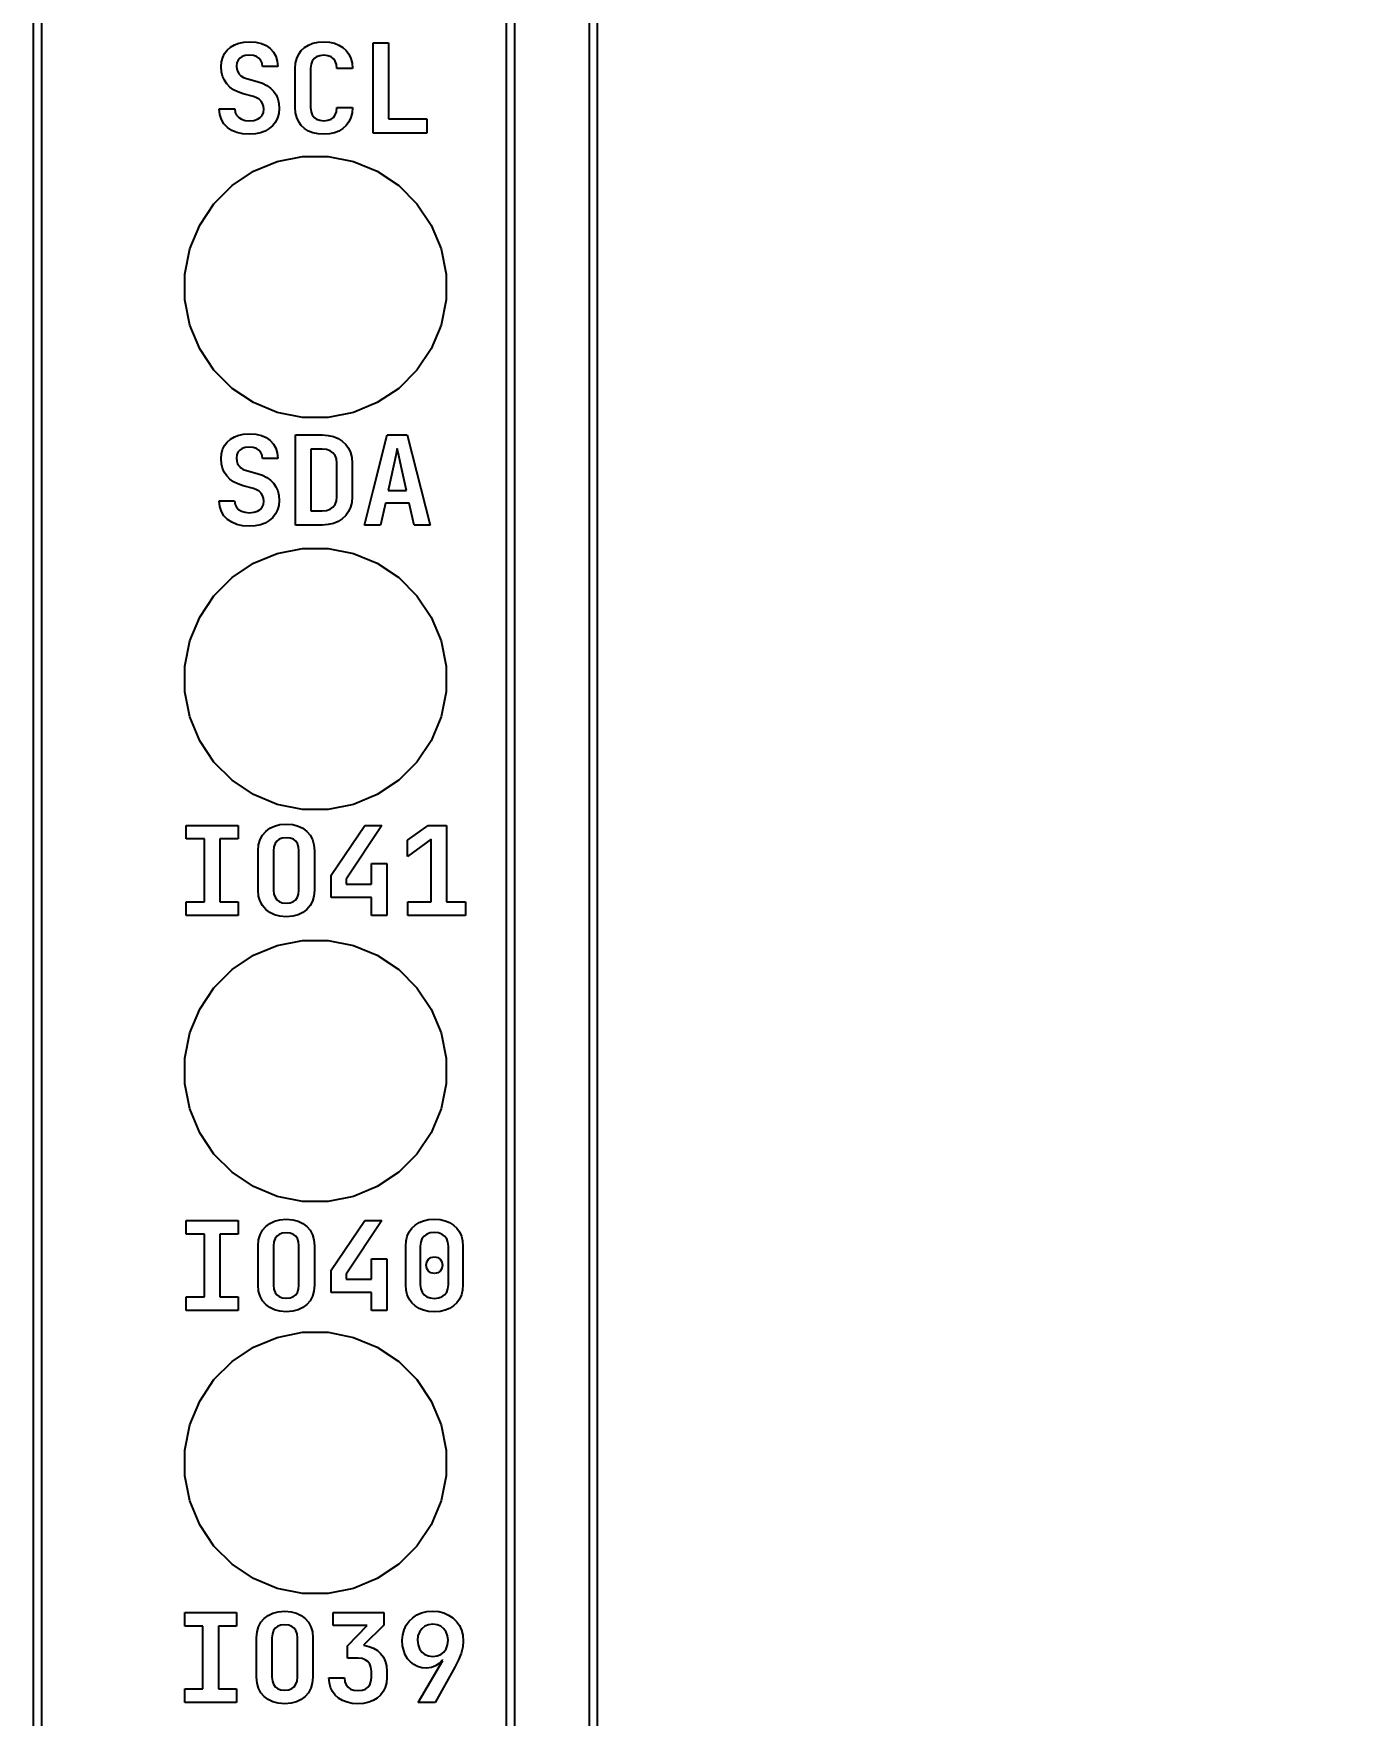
# Model space of a CAD drawing. Extents: x 76 to 193, y -170 to -23.
# Drawn here: x 161.95 to 170.43, y -76.38 to -65.48 of the extents above; entities that cross this region are included whole.
import ezdxf

# ---------------------------------------------------------------- set-up
doc = ezdxf.new("R2010")
doc.units = 0
doc.layers.get('0').update_dxf_attribs({"linetype": 'CONTINUOUS'})
doc.layers.get('Defpoints').update_dxf_attribs({"linetype": 'CONTINUOUS'})
doc.layers.add('BLACK', color=7, linetype='CONTINUOUS')
doc.dimstyles.get("Standard").update_dxf_attribs({"dimtxt": 3, "dimasz": 3, "dimexe": 0.18, "dimexo": 0.0625, "dimgap": 0.09, "dimtad": 0, "dimtih": 1, "dimtoh": 1, "dimzin": 0, "dimdsep": 46, "dimtxsty": 'Standard', "dimcen": 0.09, "dimclrd": 3, "dimclre": 3, "dimclrt": 3, "dimadec": 0, "dimazin": 0, "dimtfac": 1, "dimtofl": 0, "dimtmove": 0, "dimatfit": 3, "dimfxl": 1, "dimtolj": 1, "dimtzin": 0, "dimarcsym": 0})

# ---------------------------------------------------------------- blocks, each defined once
blk = doc.blocks.new('*D4')
at = {"color": 3, "linetype": 'Continuous', "lineweight": -2, "transparency": 16777216}
for p, q in [((163.081, -49.708), (176.105, -49.708)), ((175.925, -52.708), (175.925, -103.414)), ((175.925, -157.299), (175.925, -106.594)), ((163.067, -160.299), (176.105, -160.299))]:
    blk.add_line(p, q, dxfattribs=at)
at = {"color": 3, "linetype": 'Continuous', "transparency": 16777216}
for points in [[(175.425, -52.708), (176.425, -52.708), (175.925, -49.708)], [(175.425, -157.299), (176.425, -157.299), (175.925, -160.299)]]:
    blk.add_solid(points, dxfattribs=at)
at = {"layer": 'Defpoints', "color": 0, "linetype": 'Continuous', "transparency": 16777216}
for p in [(163.018, -49.708), (163.005, -160.299), (175.925, -160.299)]:
    blk.add_point(p, dxfattribs=at)
at = {"color": 3, "linetype": 'Continuous', "transparency": 16777216, "insert": (175.925, -105.004), "char_height": 3, "attachment_point": 5}
blk.add_mtext('\\A1;110.59', dxfattribs=at)
blk = doc.blocks.new('*D10')
at = {"color": 3, "linetype": 'Continuous', "lineweight": -2, "transparency": 16777216}
for p, q in [((162.339, -52.416), (172.444, -52.416)), ((172.264, -55.416), (172.264, -103.602)), ((172.264, -154.968), (172.264, -106.782)), ((162.373, -157.968), (172.444, -157.968))]:
    blk.add_line(p, q, dxfattribs=at)
at = {"color": 3, "linetype": 'Continuous', "transparency": 16777216}
for points in [[(171.764, -55.416), (172.764, -55.416), (172.264, -52.416)], [(171.764, -154.968), (172.764, -154.968), (172.264, -157.968)]]:
    blk.add_solid(points, dxfattribs=at)
at = {"layer": 'Defpoints', "color": 0, "linetype": 'Continuous', "transparency": 16777216}
for p in [(162.276, -52.416), (172.264, -52.416), (162.31, -157.968)]:
    blk.add_point(p, dxfattribs=at)
at = {"color": 3, "linetype": 'Continuous', "transparency": 16777216, "insert": (172.264, -105.192), "char_height": 3, "attachment_point": 5}
blk.add_mtext('\\A1;105.55', dxfattribs=at)

msp = doc.modelspace()

# ---------------------------------------------------------------- linework, layer by layer
at = {"layer": 'BLACK', "linetype": 'Continuous'}
for p, q in [((165.0115, -158.241999), (165.0115, -51.75159)), ((165.0615, -51.75159), (165.0615, -158.242)), ((161.948, -96.86557), (161.948, -55.166778)), ((161.998, -55.19057), (161.998, -96.84057)), ((165.548, -96.84057), (165.548, -55.19057)), ((165.598, -55.16557), (165.598, -96.86557)), ((163.184447, -65.613521), (163.201332, -65.591014)), ((163.201332, -65.591014), (163.222358, -65.572164)), ((163.222358, -65.572164), (163.248028, -65.556745)), ((163.248028, -65.556745), (163.276147, -65.545921)), ((163.276147, -65.545921), (163.308293, -65.539133)), ((163.308293, -65.539133), (163.345179, -65.536749)), ((163.345179, -65.536749), (163.38749, -65.539791)), ((163.38749, -65.539791), (163.42328, -65.548364)), ((163.42328, -65.548364), (163.453647, -65.561924)), ((163.453647, -65.561924), (163.479459, -65.580335)), ((163.479459, -65.580335), (163.50102, -65.603748)), ((163.50102, -65.603748), (163.516493, -65.630581)), ((163.664479, -65.617918), (163.681698, -65.594072)), ((163.681698, -65.594072), (163.702997, -65.574171)), ((163.702997, -65.574171), (163.728827, -65.557931)), ((163.728827, -65.557931), (163.757268, -65.546456)), ((163.757268, -65.546456), (163.789798, -65.539271)), ((163.789798, -65.539271), (163.827165, -65.536749)), ((163.827165, -65.536749), (163.863988, -65.539259)), ((163.863988, -65.539259), (163.896266, -65.546433)), ((163.896266, -65.546433), (163.9247, -65.557931)), ((163.9247, -65.557931), (163.950577, -65.574159)), ((163.950577, -65.574159), (163.972021, -65.594061)), ((163.972021, -65.594061), (163.989467, -65.617918)), ((164.146081, -66.128415), (164.146081, -65.544741)), ((164.146081, -65.544741), (164.246024, -65.544741)), ((164.246024, -65.544741), (164.246024, -66.03566)), ((163.162078, -65.699854), (163.164695, -65.667448)), ((163.164521, -65.731804), (163.162078, -65.699854)), ((163.164695, -65.667448), (163.172226, -65.638896)), ((163.172226, -65.638896), (163.184447, -65.613521)), ((163.26453, -65.673353), (163.262021, -65.694271)), ((163.262021, -65.694271), (163.263932, -65.71395)), ((163.271614, -65.656473), (163.26453, -65.673353)), ((163.283203, -65.642694), (163.271614, -65.656473)), ((163.298408, -65.632732), (163.283203, -65.642694)), ((163.318341, -65.626289), (163.298408, -65.632732)), ((163.344376, -65.62392), (163.318341, -65.626289)), ((163.370881, -65.626364), (163.344376, -65.62392)), ((163.391491, -65.633061), (163.370881, -65.626364)), ((163.407503, -65.643497), (163.391491, -65.633061)), ((163.419766, -65.657893), (163.407503, -65.643497)), ((163.427255, -65.675547), (163.419766, -65.657893)), ((163.429907, -65.697446), (163.427255, -65.675547)), ((163.529849, -65.697446), (163.429907, -65.697446)), ((163.516493, -65.630581), (163.526187, -65.661495)), ((163.526187, -65.661495), (163.529849, -65.697446)), ((163.641692, -65.709451), (163.644374, -65.674892)), ((163.641692, -65.963704), (163.641692, -65.709451)), ((163.644374, -65.674892), (163.652064, -65.644624)), ((163.652064, -65.644624), (163.664479, -65.617918)), ((163.744393, -65.682384), (163.741634, -65.708648)), ((163.741634, -65.708648), (163.741634, -65.963704)), ((163.751989, -65.662053), (163.744393, -65.682384)), ((163.764003, -65.646289), (163.751989, -65.662053)), ((163.780196, -65.634689), (163.764003, -65.646289)), ((163.800823, -65.627347), (163.780196, -65.634689)), ((163.827165, -65.624688), (163.800823, -65.627347)), ((163.853489, -65.627402), (163.827165, -65.624688)), ((163.873972, -65.634883), (163.853489, -65.627402)), ((163.889943, -65.646707), (163.873972, -65.634883)), ((163.901749, -65.662675), (163.889943, -65.646707)), ((163.909218, -65.683147), (163.901749, -65.662675)), ((163.911928, -65.709451), (163.909218, -65.683147)), ((164.012673, -65.709451), (163.911928, -65.709451)), ((163.989467, -65.617918), (164.002119, -65.644649)), ((164.002119, -65.644649), (164.009945, -65.674915)), ((164.009945, -65.674915), (164.012673, -65.709451)), ((163.171598, -65.760498), (163.164521, -65.731804)), ((163.183137, -65.786486), (163.171598, -65.760498)), ((163.199243, -65.810196), (163.183137, -65.786486)), ((163.21914, -65.830666), (163.199243, -65.810196)), ((163.263932, -65.71395), (163.269419, -65.730962)), ((163.269419, -65.730962), (163.278387, -65.745847)), ((163.278387, -65.745847), (163.290562, -65.758268)), ((163.290562, -65.758268), (163.306202, -65.768272)), ((163.306202, -65.768272), (163.325986, -65.775823)), ((163.325986, -65.775823), (163.395534, -65.795016)), ((163.395534, -65.795016), (163.429671, -65.806104)), ((163.429671, -65.806104), (163.458296, -65.820343)), ((163.458296, -65.820343), (163.482167, -65.837561)), ((163.243046, -65.848013), (163.21914, -65.830666)), ((163.271493, -65.862293), (163.243046, -65.848013)), ((163.305188, -65.873358), (163.271493, -65.862293)), ((163.372363, -65.891748), (163.305188, -65.873358)), ((163.392139, -65.899286), (163.372363, -65.891748)), ((163.4082, -65.909418), (163.392139, -65.899286)), ((163.421113, -65.922143), (163.4082, -65.909418)), ((163.430836, -65.937315), (163.421113, -65.922143)), ((163.482167, -65.837561), (163.501862, -65.857794)), ((163.501862, -65.857794), (163.517712, -65.881257)), ((163.517712, -65.881257), (163.52914, -65.907328)), ((163.52914, -65.907328), (163.536194, -65.936483)), ((163.153938, -66.008751), (163.150074, -65.971696)), ((163.150074, -65.971696), (163.250017, -65.971696)), ((163.16421, -66.040535), (163.153938, -66.008751)), ((163.250017, -65.971696), (163.253035, -65.99442)), ((163.253035, -65.99442), (163.26164, -66.012874)), ((163.26164, -66.012874), (163.275979, -66.028088)), ((163.275979, -66.028088), (163.294364, -66.038967)), ((163.294364, -66.038967), (163.317535, -66.045938)), ((163.374908, -66.045974), (163.396995, -66.039129)), ((163.396995, -66.039129), (163.414308, -66.028472)), ((163.414308, -66.028472), (163.427732, -66.01365)), ((163.427732, -66.01365), (163.435844, -65.995597)), ((163.436688, -65.954202), (163.430836, -65.937315)), ((163.435844, -65.995597), (163.4387, -65.973301)), ((163.4387, -65.973301), (163.436688, -65.954202)), ((163.527831, -66.030629), (163.514635, -66.056877)), ((163.535873, -66.001655), (163.527831, -66.030629)), ((163.538643, -65.969323), (163.535873, -66.001655)), ((163.536194, -65.936483), (163.538643, -65.969323)), ((163.644373, -65.998263), (163.641692, -65.963704)), ((163.652063, -66.028544), (163.644373, -65.998263)), ((163.664479, -66.055272), (163.652063, -66.028544)), ((163.741634, -65.963704), (163.744385, -65.99)), ((163.744385, -65.99), (163.751976, -66.010484)), ((163.751976, -66.010484), (163.764003, -66.026483)), ((163.764003, -66.026483), (163.780226, -66.038304)), ((163.780226, -66.038304), (163.800854, -66.045768)), ((163.853492, -66.045757), (163.873975, -66.038287)), ((163.873975, -66.038287), (163.889943, -66.026483)), ((163.889943, -66.026483), (163.901747, -66.010514)), ((163.901747, -66.010514), (163.909218, -65.990032)), ((163.909218, -65.990032), (163.911928, -65.963704)), ((163.911928, -65.963704), (164.012673, -65.963704)), ((164.00212, -66.028519), (163.989467, -66.055272)), ((164.009946, -65.99824), (164.00212, -66.028519)), ((164.012673, -65.963704), (164.009946, -65.99824)), ((164.246024, -66.03566), (164.493892, -66.03566)), ((164.493892, -66.03566), (164.493892, -66.128415)), ((163.180648, -66.068072), (163.16421, -66.040535)), ((163.20364, -66.092053), (163.180648, -66.068072)), ((163.231001, -66.110742), (163.20364, -66.092053)), ((163.263196, -66.124553), (163.231001, -66.110742)), ((163.301133, -66.1333), (163.263196, -66.124553)), ((163.345946, -66.136406), (163.301133, -66.1333)), ((163.317535, -66.045938), (163.346749, -66.048467)), ((163.383878, -66.133952), (163.345946, -66.136406)), ((163.346749, -66.048467), (163.374908, -66.045974)), ((163.417371, -66.126921), (163.383878, -66.133952)), ((163.447075, -66.115642), (163.417371, -66.126921)), ((163.474321, -66.099605), (163.447075, -66.115642)), ((163.496659, -66.080084), (163.474321, -66.099605)), ((163.514635, -66.056877), (163.496659, -66.080084)), ((163.681696, -66.079096), (163.664479, -66.055272)), ((163.702995, -66.098986), (163.681696, -66.079096)), ((163.728827, -66.115224), (163.702995, -66.098986)), ((163.757268, -66.126699), (163.728827, -66.115224)), ((163.789798, -66.133884), (163.757268, -66.126699)), ((163.827165, -66.136406), (163.789798, -66.133884)), ((163.800854, -66.045768), (163.827165, -66.048467)), ((163.827165, -66.048467), (163.853492, -66.045757)), ((163.863988, -66.133896), (163.827165, -66.136406)), ((163.896266, -66.126723), (163.863988, -66.133896)), ((163.9247, -66.115224), (163.896266, -66.126723)), ((163.950579, -66.098999), (163.9247, -66.115224)), ((163.972023, -66.079108), (163.950579, -66.098999)), ((163.989467, -66.055272), (163.972023, -66.079108)), ((164.493892, -66.128415), (164.146081, -66.128415)), ((163.372313, -66.375937), (163.526258, -66.312171)), ((163.526258, -66.312171), (163.689685, -66.279663)), ((163.689685, -66.279663), (163.856315, -66.279663)), ((163.856315, -66.279663), (164.019742, -66.312171)), ((164.019742, -66.312171), (164.173687, -66.375937)), ((163.115941, -66.586336), (163.233766, -66.468511)), ((163.233766, -66.468511), (163.372313, -66.375937)), ((164.173687, -66.375937), (164.312234, -66.468511)), ((164.312234, -66.468511), (164.430059, -66.586336)), ((163.023367, -66.724883), (163.115941, -66.586336)), ((164.430059, -66.586336), (164.522633, -66.724883)), ((162.959601, -66.878828), (163.023367, -66.724883)), ((164.522633, -66.724883), (164.586399, -66.878828)), ((162.927093, -67.042255), (162.959601, -66.878828)), ((164.586399, -66.878828), (164.618907, -67.042255)), ((162.927093, -67.208885), (162.927093, -67.042255)), ((164.618907, -67.042255), (164.618907, -67.208885)), ((162.959601, -67.372312), (162.927093, -67.208885)), ((164.618907, -67.208885), (164.586399, -67.372312)), ((163.023367, -67.526257), (162.959601, -67.372312)), ((164.586399, -67.372312), (164.522633, -67.526257)), ((163.115941, -67.664804), (163.023367, -67.526257)), ((164.522633, -67.526257), (164.430059, -67.664804)), ((163.233766, -67.782629), (163.115941, -67.664804)), ((164.430059, -67.664804), (164.312234, -67.782629)), ((163.372313, -67.875203), (163.233766, -67.782629)), ((164.312234, -67.782629), (164.173687, -67.875203)), ((163.526258, -67.938969), (163.372313, -67.875203)), ((164.173687, -67.875203), (164.019742, -67.938969)), ((163.689685, -67.971477), (163.526258, -67.938969)), ((163.856315, -67.971477), (163.689685, -67.971477)), ((164.019742, -67.938969), (163.856315, -67.971477)), ((163.222165, -68.112164), (163.247835, -68.096745)), ((163.247835, -68.096745), (163.275954, -68.085921)), ((163.275954, -68.085921), (163.3081, -68.079133)), ((163.3081, -68.079133), (163.344986, -68.076749)), ((163.344986, -68.076749), (163.387297, -68.079791)), ((163.387297, -68.079791), (163.423087, -68.088364)), ((163.423087, -68.088364), (163.453454, -68.101924)), ((163.453454, -68.101924), (163.479266, -68.120335)), ((163.643871, -68.576463), (163.643871, -68.084741)), ((163.643871, -68.084741), (163.817375, -68.084741)), ((163.817375, -68.084741), (163.85629, -68.087444)), ((163.85629, -68.087444), (163.890277, -68.095163)), ((163.890277, -68.095163), (163.92011, -68.107528)), ((163.92011, -68.107528), (163.947215, -68.124897)), ((164.147744, -68.445358), (164.238642, -68.084741)), ((164.238642, -68.084741), (164.367374, -68.084741)), ((164.367374, -68.084741), (164.515264, -68.668415)), ((163.161885, -68.239854), (163.164502, -68.207448)), ((163.164502, -68.207448), (163.172033, -68.178896)), ((163.172033, -68.178896), (163.184254, -68.153521)), ((163.184254, -68.153521), (163.201139, -68.131014)), ((163.201139, -68.131014), (163.222165, -68.112164)), ((163.264337, -68.213353), (163.261828, -68.234271)), ((163.271421, -68.196473), (163.264337, -68.213353)), ((163.28301, -68.182694), (163.271421, -68.196473)), ((163.298215, -68.172732), (163.28301, -68.182694)), ((163.318148, -68.166289), (163.298215, -68.172732)), ((163.344183, -68.16392), (163.318148, -68.166289)), ((163.370688, -68.166364), (163.344183, -68.16392)), ((163.391298, -68.173061), (163.370688, -68.166364)), ((163.40731, -68.183497), (163.391298, -68.173061)), ((163.419573, -68.197893), (163.40731, -68.183497)), ((163.427062, -68.215547), (163.419573, -68.197893)), ((163.429714, -68.237446), (163.427062, -68.215547)), ((163.479266, -68.120335), (163.500827, -68.143748)), ((163.500827, -68.143748), (163.5163, -68.170581)), ((163.5163, -68.170581), (163.525994, -68.201495)), ((163.525994, -68.201495), (163.529656, -68.237446)), ((163.817375, -68.176692), (163.743814, -68.176692)), ((163.743814, -68.176692), (163.743814, -68.576463)), ((163.845214, -68.179624), (163.817375, -68.176692)), ((163.867755, -68.187852), (163.845214, -68.179624)), ((163.886156, -68.201085), (163.867755, -68.187852)), ((163.900116, -68.218815), (163.886156, -68.201085)), ((163.908694, -68.240422), (163.900116, -68.218815)), ((163.947215, -68.124897), (163.96958, -68.145996)), ((163.96958, -68.145996), (163.987669, -68.171109)), ((163.987669, -68.171109), (164.00076, -68.199185)), ((164.00076, -68.199185), (164.008857, -68.230911)), ((164.294581, -68.21787), (164.279401, -68.287837)), ((164.30341, -68.171911), (164.294581, -68.21787)), ((164.312169, -68.21787), (164.30341, -68.171911)), ((164.327383, -68.288639), (164.312169, -68.21787)), ((163.164328, -68.271804), (163.161885, -68.239854)), ((163.171405, -68.300498), (163.164328, -68.271804)), ((163.182944, -68.326486), (163.171405, -68.300498)), ((163.19905, -68.350196), (163.182944, -68.326486)), ((163.261828, -68.234271), (163.263739, -68.25395)), ((163.263739, -68.25395), (163.269226, -68.270962)), ((163.269226, -68.270962), (163.278194, -68.285847)), ((163.278194, -68.285847), (163.290369, -68.298268)), ((163.290369, -68.298268), (163.306009, -68.308272)), ((163.306009, -68.308272), (163.325793, -68.315823)), ((163.325793, -68.315823), (163.395341, -68.335016)), ((163.529656, -68.237446), (163.429714, -68.237446)), ((163.911735, -68.267038), (163.908694, -68.240422)), ((163.911735, -68.485314), (163.911735, -68.267038)), ((164.008857, -68.230911), (164.011677, -68.267038)), ((164.011677, -68.267038), (164.011677, -68.485314)), ((164.279401, -68.287837), (164.244226, -68.445358)), ((164.362559, -68.445358), (164.327383, -68.288639)), ((163.218947, -68.370666), (163.19905, -68.350196)), ((163.242853, -68.388013), (163.218947, -68.370666)), ((163.2713, -68.402293), (163.242853, -68.388013)), ((163.304995, -68.413358), (163.2713, -68.402293)), ((163.37217, -68.431748), (163.304995, -68.413358)), ((163.391946, -68.439286), (163.37217, -68.431748)), ((163.395341, -68.335016), (163.429478, -68.346104)), ((163.429478, -68.346104), (163.458103, -68.360343)), ((163.458103, -68.360343), (163.481974, -68.377561)), ((163.481974, -68.377561), (163.501669, -68.397794)), ((163.501669, -68.397794), (163.517519, -68.421257)), ((163.517519, -68.421257), (163.528947, -68.447328)), ((163.153745, -68.548751), (163.149881, -68.511696)), ((163.149881, -68.511696), (163.249824, -68.511696)), ((163.249824, -68.511696), (163.252842, -68.53442)), ((163.252842, -68.53442), (163.261447, -68.552874)), ((163.408007, -68.449418), (163.391946, -68.439286)), ((163.42092, -68.462143), (163.408007, -68.449418)), ((163.430643, -68.477315), (163.42092, -68.462143)), ((163.427539, -68.55365), (163.435651, -68.535597)), ((163.436495, -68.494202), (163.430643, -68.477315)), ((163.435651, -68.535597), (163.438507, -68.513301)), ((163.438507, -68.513301), (163.436495, -68.494202)), ((163.53568, -68.541655), (163.527638, -68.570629)), ((163.528947, -68.447328), (163.536001, -68.476483)), ((163.53845, -68.509323), (163.53568, -68.541655)), ((163.536001, -68.476483), (163.53845, -68.509323)), ((163.886156, -68.552071), (163.900077, -68.534323)), ((163.900077, -68.534323), (163.908674, -68.51247)), ((163.908674, -68.51247), (163.911735, -68.485314)), ((164.008864, -68.521445), (164.000774, -68.55332)), ((164.011677, -68.485314), (164.008864, -68.521445)), ((164.09152, -68.668415), (164.147744, -68.445358)), ((164.225835, -68.52691), (164.19387, -68.668415)), ((164.380949, -68.52691), (164.225835, -68.52691)), ((164.244226, -68.445358), (164.362559, -68.445358)), ((164.412949, -68.668415), (164.380949, -68.52691)), ((163.164017, -68.580535), (163.153745, -68.548751)), ((163.180455, -68.608072), (163.164017, -68.580535)), ((163.203447, -68.632053), (163.180455, -68.608072)), ((163.230808, -68.650742), (163.203447, -68.632053)), ((163.263003, -68.664553), (163.230808, -68.650742)), ((163.261447, -68.552874), (163.275786, -68.568088)), ((163.275786, -68.568088), (163.294171, -68.578967)), ((163.294171, -68.578967), (163.317342, -68.585938)), ((163.317342, -68.585938), (163.346556, -68.588467)), ((163.346556, -68.588467), (163.374715, -68.585974)), ((163.374715, -68.585974), (163.396802, -68.579129)), ((163.396802, -68.579129), (163.414115, -68.568472)), ((163.414115, -68.568472), (163.427539, -68.55365)), ((163.474128, -68.639605), (163.446882, -68.655642)), ((163.496466, -68.620084), (163.474128, -68.639605)), ((163.514442, -68.596877), (163.496466, -68.620084)), ((163.527638, -68.570629), (163.514442, -68.596877)), ((163.643871, -68.668415), (163.643871, -68.576463)), ((163.743814, -68.576463), (163.817375, -68.576463)), ((163.817375, -68.576463), (163.845214, -68.573531)), ((163.845214, -68.573531), (163.867755, -68.565304)), ((163.867755, -68.565304), (163.886156, -68.552071)), ((163.92011, -68.645627), (163.890277, -68.657992)), ((163.947187, -68.628236), (163.92011, -68.645627)), ((163.969555, -68.607015), (163.947187, -68.628236)), ((163.987669, -68.581663), (163.969555, -68.607015)), ((164.000774, -68.55332), (163.987669, -68.581663)), ((163.30094, -68.6733), (163.263003, -68.664553)), ((163.345753, -68.676406), (163.30094, -68.6733)), ((163.383685, -68.673952), (163.345753, -68.676406)), ((163.417178, -68.666921), (163.383685, -68.673952)), ((163.446882, -68.655642), (163.417178, -68.666921)), ((163.817375, -68.668415), (163.643871, -68.668415)), ((163.85629, -68.665711), (163.817375, -68.668415)), ((163.890277, -68.657992), (163.85629, -68.665711)), ((164.19387, -68.668415), (164.09152, -68.668415)), ((164.515264, -68.668415), (164.412949, -68.668415)), ((163.372313, -68.915937), (163.526258, -68.852171)), ((163.526258, -68.852171), (163.689685, -68.819663)), ((163.689685, -68.819663), (163.856315, -68.819663)), ((163.856315, -68.819663), (164.019742, -68.852171)), ((164.019742, -68.852171), (164.173687, -68.915937)), ((163.233766, -69.008511), (163.372313, -68.915937)), ((164.173687, -68.915937), (164.312234, -69.008511)), ((163.115941, -69.126336), (163.233766, -69.008511)), ((164.312234, -69.008511), (164.430059, -69.126336)), ((163.023367, -69.264883), (163.115941, -69.126336)), ((164.430059, -69.126336), (164.522633, -69.264883)), ((162.959601, -69.418828), (163.023367, -69.264883)), ((164.522633, -69.264883), (164.586399, -69.418828)), ((162.927093, -69.582255), (162.959601, -69.418828)), ((164.586399, -69.418828), (164.618907, -69.582255)), ((162.927093, -69.748885), (162.927093, -69.582255)), ((164.618907, -69.582255), (164.618907, -69.748885)), ((162.959601, -69.912312), (162.927093, -69.748885)), ((164.618907, -69.748885), (164.586399, -69.912312)), ((163.023367, -70.066257), (162.959601, -69.912312)), ((164.586399, -69.912312), (164.522633, -70.066257)), ((163.115941, -70.204804), (163.023367, -70.066257)), ((164.522633, -70.066257), (164.430059, -70.204804)), ((163.233766, -70.322629), (163.115941, -70.204804)), ((164.430059, -70.204804), (164.312234, -70.322629)), ((163.372313, -70.415203), (163.233766, -70.322629)), ((164.312234, -70.322629), (164.173687, -70.415203)), ((163.526258, -70.478969), (163.372313, -70.415203)), ((163.689685, -70.511477), (163.526258, -70.478969)), ((164.019742, -70.478969), (163.856315, -70.511477)), ((164.173687, -70.415203), (164.019742, -70.478969)), ((162.936455, -70.702714), (162.936455, -70.614741)), ((162.936455, -70.614741), (163.272262, -70.614741)), ((163.272262, -70.614741), (163.272262, -70.702714)), ((163.506894, -70.619104), (163.542292, -70.609977)), ((163.542292, -70.609977), (163.583989, -70.606749)), ((163.583989, -70.606749), (163.625667, -70.609976)), ((163.625667, -70.609976), (163.661054, -70.619103)), ((163.856315, -70.511477), (163.689685, -70.511477)), ((163.875687, -70.937775), (164.092357, -70.614741)), ((164.202699, -70.614741), (163.971651, -70.963354)), ((164.092357, -70.614741), (164.202699, -70.614741)), ((164.369712, -70.711508), (164.504028, -70.614741)), ((164.504028, -70.614741), (164.622361, -70.614741)), ((164.622361, -70.614741), (164.622361, -71.110476)), ((163.053986, -70.702714), (162.936455, -70.702714)), ((163.053986, -71.110476), (163.053986, -70.702714)), ((163.272262, -70.702714), (163.154731, -70.702714)), ((163.154731, -70.702714), (163.154731, -71.110476)), ((163.405017, -70.740473), (163.414482, -70.707141)), ((163.414482, -70.707141), (163.429709, -70.678417)), ((163.429709, -70.678417), (163.45086, -70.653545)), ((163.45086, -70.653545), (163.476697, -70.633636)), ((163.476697, -70.633636), (163.506894, -70.619104)), ((163.522397, -70.716707), (163.511297, -70.732578)), ((163.537648, -70.704929), (163.522397, -70.716707)), ((163.557687, -70.69743), (163.537648, -70.704929)), ((163.583989, -70.694688), (163.557687, -70.69743)), ((163.610268, -70.697429), (163.583989, -70.694688)), ((163.630296, -70.704928), (163.610268, -70.697429)), ((163.645546, -70.716707), (163.630296, -70.704928)), ((163.656667, -70.732581), (163.645546, -70.716707)), ((163.661054, -70.619103), (163.691246, -70.633634)), ((163.691246, -70.633634), (163.717083, -70.653545)), ((163.717083, -70.653545), (163.738288, -70.678425)), ((163.738288, -70.678425), (163.753522, -70.707035)), ((163.753522, -70.707035), (163.762972, -70.740106)), ((164.522418, -70.703482), (164.369712, -70.817034)), ((164.369712, -70.817034), (164.369712, -70.711508)), ((164.522418, -71.110476), (164.522418, -70.703482)), ((163.401692, -70.779451), (163.405017, -70.740473)), ((163.401692, -71.033704), (163.401692, -70.779451)), ((163.504215, -70.753047), (163.501634, -70.779451)), ((163.501634, -70.779451), (163.501634, -71.033704)), ((163.511297, -70.732578), (163.504215, -70.753047)), ((163.66376, -70.75305), (163.656667, -70.732581)), ((163.666344, -70.779451), (163.66376, -70.75305)), ((163.666344, -71.033704), (163.666344, -70.779451)), ((163.762972, -70.740106), (163.766287, -70.778648)), ((163.766287, -70.778648), (163.766287, -71.033704)), ((163.875687, -71.082489), (163.875687, -70.937775)), ((164.135559, -70.994516), (164.135559, -70.862608)), ((164.135559, -70.862608), (164.235501, -70.862608)), ((164.235501, -70.862608), (164.235501, -71.198415)), ((163.405017, -71.072682), (163.401692, -71.033704)), ((163.501634, -71.033704), (163.504215, -71.060132)), ((163.66376, -71.060129), (163.666344, -71.033704)), ((163.766287, -71.033704), (163.76296, -71.07268)), ((163.971651, -70.963354), (163.971651, -70.994516)), ((163.971651, -70.994516), (164.135559, -70.994516)), ((162.936455, -71.198415), (162.936455, -71.110476)), ((162.936455, -71.110476), (163.053986, -71.110476)), ((163.154731, -71.110476), (163.272262, -71.110476)), ((163.272262, -71.110476), (163.272262, -71.198415)), ((163.414481, -71.10602), (163.405017, -71.072682)), ((163.429708, -71.134757), (163.414481, -71.10602)), ((163.45086, -71.159645), (163.429708, -71.134757)), ((163.476695, -71.179538), (163.45086, -71.159645)), ((163.504215, -71.060132), (163.511298, -71.080611)), ((163.511298, -71.080611), (163.522397, -71.096483)), ((163.522397, -71.096483), (163.537645, -71.108241)), ((163.537645, -71.108241), (163.557684, -71.115729)), ((163.557684, -71.115729), (163.583989, -71.118467)), ((163.583989, -71.118467), (163.610271, -71.115729)), ((163.610271, -71.115729), (163.630299, -71.108242)), ((163.630299, -71.108242), (163.645546, -71.096483)), ((163.645546, -71.096483), (163.656665, -71.080609)), ((163.656665, -71.080609), (163.66376, -71.060129)), ((163.717083, -71.159645), (163.691248, -71.17954)), ((163.738252, -71.134754), (163.717083, -71.159645)), ((163.75349, -71.106017), (163.738252, -71.134754)), ((163.76296, -71.07268), (163.75349, -71.106017)), ((164.135559, -71.082489), (163.875687, -71.082489)), ((164.135559, -71.198415), (164.135559, -71.082489)), ((164.370515, -71.198415), (164.370515, -71.110476)), ((164.370515, -71.110476), (164.522418, -71.110476)), ((164.622361, -71.110476), (164.744672, -71.110476)), ((164.744672, -71.110476), (164.744672, -71.198415)), ((163.272262, -71.198415), (162.936455, -71.198415)), ((163.506891, -71.194059), (163.476695, -71.179538)), ((163.54229, -71.203181), (163.506891, -71.194059)), ((163.583989, -71.206406), (163.54229, -71.203181)), ((163.62567, -71.203181), (163.583989, -71.206406)), ((163.661057, -71.194061), (163.62567, -71.203181)), ((163.691248, -71.17954), (163.661057, -71.194061)), ((164.235501, -71.198415), (164.135559, -71.198415)), ((164.744672, -71.198415), (164.370515, -71.198415)), ((163.526258, -71.392171), (163.689685, -71.359663)), ((163.689685, -71.359663), (163.856315, -71.359663)), ((163.856315, -71.359663), (164.019742, -71.392171)), ((163.233766, -71.548511), (163.372313, -71.455937)), ((163.372313, -71.455937), (163.526258, -71.392171)), ((164.019742, -71.392171), (164.173687, -71.455937)), ((164.173687, -71.455937), (164.312234, -71.548511)), ((163.115941, -71.666336), (163.233766, -71.548511)), ((164.312234, -71.548511), (164.430059, -71.666336)), ((163.023367, -71.804883), (163.115941, -71.666336)), ((164.430059, -71.666336), (164.522633, -71.804883)), ((162.959601, -71.958828), (163.023367, -71.804883)), ((164.522633, -71.804883), (164.586399, -71.958828)), ((162.927093, -72.122255), (162.959601, -71.958828)), ((164.586399, -71.958828), (164.618907, -72.122255)), ((162.927093, -72.288885), (162.927093, -72.122255)), ((164.618907, -72.122255), (164.618907, -72.288885)), ((162.959601, -72.452312), (162.927093, -72.288885)), ((164.618907, -72.288885), (164.586399, -72.452312)), ((163.023367, -72.606257), (162.959601, -72.452312)), ((164.586399, -72.452312), (164.522633, -72.606257)), ((163.115941, -72.744804), (163.023367, -72.606257)), ((164.522633, -72.606257), (164.430059, -72.744804)), ((163.233766, -72.862629), (163.115941, -72.744804)), ((164.430059, -72.744804), (164.312234, -72.862629)), ((163.372313, -72.955203), (163.233766, -72.862629)), ((164.312234, -72.862629), (164.173687, -72.955203)), ((163.526258, -73.018969), (163.372313, -72.955203)), ((164.173687, -72.955203), (164.019742, -73.018969)), ((163.689685, -73.051477), (163.526258, -73.018969)), ((163.856315, -73.051477), (163.689685, -73.051477)), ((164.019742, -73.018969), (163.856315, -73.051477)), ((162.936455, -73.262714), (162.936455, -73.174741)), ((162.936455, -73.174741), (163.272262, -73.174741)), ((163.272262, -73.174741), (163.272262, -73.262714)), ((163.429709, -73.238417), (163.45086, -73.213545)), ((163.45086, -73.213545), (163.476697, -73.193636)), ((163.476697, -73.193636), (163.506894, -73.179104)), ((163.506894, -73.179104), (163.542292, -73.169977)), ((163.542292, -73.169977), (163.583989, -73.166749)), ((163.583989, -73.166749), (163.625667, -73.169976)), ((163.625667, -73.169976), (163.661054, -73.179103)), ((163.661054, -73.179103), (163.691246, -73.193634)), ((163.691246, -73.193634), (163.717083, -73.213545)), ((163.717083, -73.213545), (163.738288, -73.238425)), ((163.875687, -73.497775), (164.092357, -73.174741)), ((164.202699, -73.174741), (163.971651, -73.523354)), ((164.092357, -73.174741), (164.202699, -73.174741)), ((164.380495, -73.249105), (164.397725, -73.224991)), ((164.397725, -73.224991), (164.419028, -73.204836)), ((164.419028, -73.204836), (164.444844, -73.18835)), ((164.444844, -73.18835), (164.473331, -73.17664)), ((164.473331, -73.17664), (164.505871, -73.169317)), ((164.505871, -73.169317), (164.543216, -73.166749)), ((164.543216, -73.166749), (164.580537, -73.169317)), ((164.580537, -73.169317), (164.613054, -73.17664)), ((164.613054, -73.17664), (164.641519, -73.18835)), ((164.641519, -73.18835), (164.667356, -73.204838)), ((164.667356, -73.204838), (164.68867, -73.224994)), ((164.68867, -73.224994), (164.705902, -73.249105)), ((163.053986, -73.262714), (162.936455, -73.262714)), ((163.053986, -73.670476), (163.053986, -73.262714)), ((163.272262, -73.262714), (163.154731, -73.262714)), ((163.154731, -73.262714), (163.154731, -73.670476)), ((163.401692, -73.339451), (163.405017, -73.300473)), ((163.401692, -73.593704), (163.401692, -73.339451)), ((163.405017, -73.300473), (163.414482, -73.267141)), ((163.414482, -73.267141), (163.429709, -73.238417)), ((163.504215, -73.313047), (163.501634, -73.339451)), ((163.501634, -73.339451), (163.501634, -73.593704)), ((163.511297, -73.292578), (163.504215, -73.313047)), ((163.522397, -73.276707), (163.511297, -73.292578)), ((163.537648, -73.264929), (163.522397, -73.276707)), ((163.557687, -73.25743), (163.537648, -73.264929)), ((163.583989, -73.254688), (163.557687, -73.25743)), ((163.610268, -73.257429), (163.583989, -73.254688)), ((163.630296, -73.264928), (163.610268, -73.257429)), ((163.645546, -73.276707), (163.630296, -73.264928)), ((163.656667, -73.292581), (163.645546, -73.276707)), ((163.66376, -73.31305), (163.656667, -73.292581)), ((163.666344, -73.339451), (163.66376, -73.31305)), ((163.666344, -73.593704), (163.666344, -73.339451)), ((163.738288, -73.238425), (163.753522, -73.267035)), ((163.753522, -73.267035), (163.762972, -73.300106)), ((163.762972, -73.300106), (163.766287, -73.338648)), ((163.766287, -73.338648), (163.766287, -73.593704)), ((164.357708, -73.341056), (164.360383, -73.306494)), ((164.357708, -73.592099), (164.357708, -73.341056)), ((164.360383, -73.306494), (164.368067, -73.276077)), ((164.368067, -73.276077), (164.380495, -73.249105)), ((164.454956, -73.315413), (164.452067, -73.341056)), ((164.452067, -73.341056), (164.452067, -73.592099)), ((164.463124, -73.294439), (164.454956, -73.315413)), ((164.476425, -73.277091), (164.463124, -73.294439)), ((164.494051, -73.264111), (164.476425, -73.277091)), ((164.515912, -73.256015), (164.494051, -73.264111)), ((164.543216, -73.253118), (164.515912, -73.256015)), ((164.570496, -73.256014), (164.543216, -73.253118)), ((164.592347, -73.264109), (164.570496, -73.256014)), ((164.609972, -73.277091), (164.592347, -73.264109)), ((164.623294, -73.294442), (164.609972, -73.277091)), ((164.631473, -73.315415), (164.623294, -73.294442)), ((164.634365, -73.341056), (164.631473, -73.315415)), ((164.634365, -73.592099), (164.634365, -73.341056)), ((164.705902, -73.249105), (164.71833, -73.276077)), ((164.71833, -73.276077), (164.726014, -73.306494)), ((164.726014, -73.306494), (164.728689, -73.341056)), ((164.728689, -73.341056), (164.728689, -73.592099)), ((164.135559, -73.554516), (164.135559, -73.422608)), ((164.135559, -73.422608), (164.235501, -73.422608)), ((164.235501, -73.422608), (164.235501, -73.758415)), ((164.490418, -73.46417), (164.494168, -73.442186)), ((164.494168, -73.442186), (164.504795, -73.425819)), ((164.504795, -73.425819), (164.521199, -73.415165)), ((164.521199, -73.415165), (164.543216, -73.411407)), ((164.543216, -73.411407), (164.565197, -73.415164)), ((164.565197, -73.415164), (164.581567, -73.425819)), ((164.581567, -73.425819), (164.592221, -73.442189)), ((164.592221, -73.442189), (164.595979, -73.46417)), ((163.875687, -73.642489), (163.875687, -73.497775)), ((163.971651, -73.523354), (163.971651, -73.554516)), ((163.971651, -73.554516), (164.135559, -73.554516)), ((164.494142, -73.48632), (164.490418, -73.46417)), ((164.504795, -73.503358), (164.494142, -73.48632)), ((164.521264, -73.514606), (164.504795, -73.503358)), ((164.543216, -73.518538), (164.521264, -73.514606)), ((164.565132, -73.514606), (164.543216, -73.518538)), ((164.581567, -73.503358), (164.565132, -73.514606)), ((164.592247, -73.486317), (164.581567, -73.503358)), ((164.595979, -73.46417), (164.592247, -73.486317)), ((163.405017, -73.632682), (163.401692, -73.593704)), ((163.414481, -73.66602), (163.405017, -73.632682)), ((163.429708, -73.694757), (163.414481, -73.66602)), ((163.501634, -73.593704), (163.504215, -73.620132)), ((163.504215, -73.620132), (163.511298, -73.640611)), ((163.511298, -73.640611), (163.522397, -73.656483)), ((163.522397, -73.656483), (163.537645, -73.668241)), ((163.630299, -73.668242), (163.645546, -73.656483)), ((163.645546, -73.656483), (163.656665, -73.640609)), ((163.656665, -73.640609), (163.66376, -73.620129)), ((163.66376, -73.620129), (163.666344, -73.593704)), ((163.75349, -73.666017), (163.738252, -73.694754)), ((163.76296, -73.63268), (163.75349, -73.666017)), ((163.766287, -73.593704), (163.76296, -73.63268)), ((164.135559, -73.642489), (163.875687, -73.642489)), ((164.135559, -73.758415), (164.135559, -73.642489)), ((164.360383, -73.626661), (164.357708, -73.592099)), ((164.368067, -73.657078), (164.360383, -73.626661)), ((164.380495, -73.684051), (164.368067, -73.657078)), ((164.452067, -73.592099), (164.454997, -73.617712)), ((164.454997, -73.617712), (164.463295, -73.638698)), ((164.463295, -73.638698), (164.476843, -73.656099)), ((164.476843, -73.656099), (164.494688, -73.66913)), ((164.59171, -73.669132), (164.609554, -73.656099)), ((164.609554, -73.656099), (164.623123, -73.638695)), ((164.623123, -73.638695), (164.631432, -73.61771)), ((164.631432, -73.61771), (164.634365, -73.592099)), ((164.71833, -73.657078), (164.705902, -73.684051)), ((164.726014, -73.626661), (164.71833, -73.657078)), ((164.728689, -73.592099), (164.726014, -73.626661)), ((162.936455, -73.758415), (162.936455, -73.670476)), ((162.936455, -73.670476), (163.053986, -73.670476)), ((163.272262, -73.758415), (162.936455, -73.758415)), ((163.154731, -73.670476), (163.272262, -73.670476)), ((163.272262, -73.670476), (163.272262, -73.758415)), ((163.45086, -73.719645), (163.429708, -73.694757)), ((163.476695, -73.739538), (163.45086, -73.719645)), ((163.506891, -73.754059), (163.476695, -73.739538)), ((163.54229, -73.763181), (163.506891, -73.754059)), ((163.537645, -73.668241), (163.557684, -73.675729)), ((163.583989, -73.766406), (163.54229, -73.763181)), ((163.557684, -73.675729), (163.583989, -73.678467)), ((163.583989, -73.678467), (163.610271, -73.675729)), ((163.62567, -73.763181), (163.583989, -73.766406)), ((163.610271, -73.675729), (163.630299, -73.668242)), ((163.661057, -73.754061), (163.62567, -73.763181)), ((163.691248, -73.73954), (163.661057, -73.754061)), ((163.717083, -73.719645), (163.691248, -73.73954)), ((163.738252, -73.694754), (163.717083, -73.719645)), ((164.235501, -73.758415), (164.135559, -73.758415)), ((164.397724, -73.708166), (164.380495, -73.684051)), ((164.419027, -73.728333), (164.397724, -73.708166)), ((164.444844, -73.74484), (164.419027, -73.728333)), ((164.473329, -73.756531), (164.444844, -73.74484)), ((164.50587, -73.763842), (164.473329, -73.756531)), ((164.494688, -73.66913), (164.516445, -73.677203)), ((164.543216, -73.766406), (164.50587, -73.763842)), ((164.516445, -73.677203), (164.543216, -73.680073)), ((164.543216, -73.680073), (164.569963, -73.677203)), ((164.580539, -73.763842), (164.543216, -73.766406)), ((164.569963, -73.677203), (164.59171, -73.669132)), ((164.613056, -73.756531), (164.580539, -73.763842)), ((164.641519, -73.74484), (164.613056, -73.756531)), ((164.667357, -73.728331), (164.641519, -73.74484)), ((164.688671, -73.708164), (164.667357, -73.728331)), ((164.705902, -73.684051), (164.688671, -73.708164)), ((163.372313, -73.995937), (163.526258, -73.932171)), ((163.526258, -73.932171), (163.689685, -73.899663)), ((163.689685, -73.899663), (163.856315, -73.899663)), ((163.856315, -73.899663), (164.019742, -73.932171)), ((164.019742, -73.932171), (164.173687, -73.995937)), ((163.115941, -74.206336), (163.233766, -74.088511)), ((163.233766, -74.088511), (163.372313, -73.995937)), ((164.173687, -73.995937), (164.312234, -74.088511)), ((164.312234, -74.088511), (164.430059, -74.206336)), ((163.023367, -74.344883), (163.115941, -74.206336)), ((164.430059, -74.206336), (164.522633, -74.344883)), ((162.959601, -74.498828), (163.023367, -74.344883)), ((164.522633, -74.344883), (164.586399, -74.498828)), ((162.927093, -74.662255), (162.959601, -74.498828)), ((164.586399, -74.498828), (164.618907, -74.662255)), ((162.927093, -74.828885), (162.927093, -74.662255)), ((164.618907, -74.662255), (164.618907, -74.828885)), ((162.959601, -74.992312), (162.927093, -74.828885)), ((164.618907, -74.828885), (164.586399, -74.992312)), ((163.023367, -75.146257), (162.959601, -74.992312)), ((164.586399, -74.992312), (164.522633, -75.146257)), ((163.115941, -75.284804), (163.023367, -75.146257)), ((164.522633, -75.146257), (164.430059, -75.284804)), ((163.233766, -75.402629), (163.115941, -75.284804)), ((164.430059, -75.284804), (164.312234, -75.402629)), ((163.372313, -75.495203), (163.233766, -75.402629)), ((164.312234, -75.402629), (164.173687, -75.495203)), ((163.526258, -75.558969), (163.372313, -75.495203)), ((164.173687, -75.495203), (164.019742, -75.558969)), ((163.689685, -75.591477), (163.526258, -75.558969)), ((163.856315, -75.591477), (163.689685, -75.591477)), ((164.019742, -75.558969), (163.856315, -75.591477)), ((162.926455, -75.802714), (162.926455, -75.714741)), ((162.926455, -75.714741), (163.262262, -75.714741)), ((163.262262, -75.714741), (163.262262, -75.802714)), ((163.44086, -75.753545), (163.466697, -75.733636)), ((163.466697, -75.733636), (163.496894, -75.719104)), ((163.496894, -75.719104), (163.532292, -75.709977)), ((163.532292, -75.709977), (163.573989, -75.706749)), ((163.573989, -75.706749), (163.615667, -75.709976)), ((163.615667, -75.709976), (163.651054, -75.719103)), ((163.651054, -75.719103), (163.681246, -75.733634)), ((163.681246, -75.733634), (163.707083, -75.753545)), ((163.887287, -75.800306), (163.887287, -75.714741)), ((163.887287, -75.714741), (164.215102, -75.714741)), ((164.215102, -75.714741), (164.215102, -75.797096)), ((164.402902, -75.748957), (164.430447, -75.730758)), ((164.430447, -75.730758), (164.460878, -75.717655)), ((164.460878, -75.717655), (164.494903, -75.70956)), ((164.494903, -75.70956), (164.533216, -75.706749)), ((164.533216, -75.706749), (164.571464, -75.709648)), ((164.571464, -75.709648), (164.605461, -75.718004)), ((164.605461, -75.718004), (164.635915, -75.731561)), ((164.635915, -75.731561), (164.663481, -75.750255)), ((163.043986, -75.802714), (162.926455, -75.802714)), ((163.043986, -76.210476), (163.043986, -75.802714)), ((163.262262, -75.802714), (163.144731, -75.802714)), ((163.144731, -75.802714), (163.144731, -76.210476)), ((163.391692, -75.879451), (163.395017, -75.840473)), ((163.395017, -75.840473), (163.404482, -75.807141)), ((163.404482, -75.807141), (163.419709, -75.778417)), ((163.419709, -75.778417), (163.44086, -75.753545)), ((163.501297, -75.832578), (163.494215, -75.853047)), ((163.512397, -75.816707), (163.501297, -75.832578)), ((163.527648, -75.804929), (163.512397, -75.816707)), ((163.547687, -75.79743), (163.527648, -75.804929)), ((163.573989, -75.794688), (163.547687, -75.79743)), ((163.600268, -75.797429), (163.573989, -75.794688)), ((163.620296, -75.804928), (163.600268, -75.797429)), ((163.635546, -75.816707), (163.620296, -75.804928)), ((163.646667, -75.832581), (163.635546, -75.816707)), ((163.65376, -75.85305), (163.646667, -75.832581)), ((163.707083, -75.753545), (163.728288, -75.778425)), ((163.728288, -75.778425), (163.743522, -75.807035)), ((163.743522, -75.807035), (163.752972, -75.840106)), ((163.752972, -75.840106), (163.756287, -75.878648)), ((164.108774, -75.800306), (163.887287, -75.800306)), ((163.980041, -75.931411), (164.108774, -75.800306)), ((164.215102, -75.797096), (164.084765, -75.927433)), ((164.338623, -75.860412), (164.347083, -75.827588)), ((164.347083, -75.827588), (164.360899, -75.797898)), ((164.360899, -75.797898), (164.379851, -75.771222)), ((164.379851, -75.771222), (164.402902, -75.748957)), ((164.44653, -75.841578), (164.437307, -75.866149)), ((164.461644, -75.820686), (164.44653, -75.841578)), ((164.481636, -75.804604), (164.461644, -75.820686)), ((164.505139, -75.794899), (164.481636, -75.804604)), ((164.533216, -75.791512), (164.505139, -75.794899)), ((164.561269, -75.794898), (164.533216, -75.791512)), ((164.584762, -75.804602), (164.561269, -75.794898)), ((164.604753, -75.820686), (164.584762, -75.804602)), ((164.619887, -75.841581), (164.604753, -75.820686)), ((164.629121, -75.866151), (164.619887, -75.841581)), ((164.663481, -75.750255), (164.686548, -75.77293)), ((164.686548, -75.77293), (164.705498, -75.799922)), ((164.705498, -75.799922), (164.719299, -75.829867)), ((164.719299, -75.829867), (164.727766, -75.863081)), ((163.391692, -76.133704), (163.391692, -75.879451)), ((163.494215, -75.853047), (163.491634, -75.879451)), ((163.491634, -75.879451), (163.491634, -76.133704)), ((163.656344, -75.879451), (163.65376, -75.85305)), ((163.656344, -76.133704), (163.656344, -75.879451)), ((163.756287, -75.878648), (163.756287, -76.133704)), ((163.980041, -76.011393), (163.980041, -75.931411)), ((164.084765, -75.927433), (164.119343, -75.934753)), ((164.119343, -75.934753), (164.148847, -75.946222)), ((164.148847, -75.946222), (164.17404, -75.961616)), ((164.335703, -75.897038), (164.335831, -75.895433)), ((164.338012, -75.931771), (164.335703, -75.897038)), ((164.335831, -75.895433), (164.338623, -75.860412)), ((164.344635, -75.962489), (164.338012, -75.931771)), ((164.437307, -75.866149), (164.434076, -75.895433)), ((164.434076, -75.895433), (164.437354, -75.925785)), ((164.437354, -75.925785), (164.446618, -75.950712)), ((164.446618, -75.950712), (164.461644, -75.971402)), ((164.604753, -75.971402), (164.619799, -75.95071)), ((164.619799, -75.95071), (164.629074, -75.925782)), ((164.629074, -75.925782), (164.632356, -75.895433)), ((164.632356, -75.895433), (164.629121, -75.866151)), ((164.727239, -75.938101), (164.716281, -75.979812)), ((164.730694, -75.900249), (164.727239, -75.938101)), ((164.727766, -75.863081), (164.730694, -75.900249)), ((164.048787, -76.011393), (163.980041, -76.011393)), ((164.075128, -76.014085), (164.048787, -76.011393)), ((164.095909, -76.021543), (164.075128, -76.014085)), ((164.112368, -76.033378), (164.095909, -76.021543)), ((164.124713, -76.049375), (164.112368, -76.033378)), ((164.1324, -76.069365), (164.124713, -76.049375)), ((164.17404, -75.961616), (164.195491, -75.980999)), ((164.195491, -75.980999), (164.212858, -76.004065)), ((164.212858, -76.004065), (164.225397, -76.030251)), ((164.225397, -76.030251), (164.233179, -76.060144)), ((164.233179, -76.060144), (164.2359, -76.094516)), ((164.35528, -75.989793), (164.344635, -75.962489)), ((164.370294, -76.014831), (164.35528, -75.989793)), ((164.388494, -76.035608), (164.370294, -76.014831)), ((164.410067, -76.052571), (164.388494, -76.035608)), ((164.434405, -76.06509), (164.410067, -76.052571)), ((164.461383, -76.072725), (164.434405, -76.06509)), ((164.438054, -76.298415), (164.597948, -76.026573)), ((164.461644, -75.971402), (164.481607, -75.987256)), ((164.481607, -75.987256), (164.505112, -75.996843)), ((164.505112, -75.996843), (164.533216, -76.000192)), ((164.551571, -76.061783), (164.524437, -76.071817)), ((164.533216, -76.000192), (164.561297, -75.996844)), ((164.574733, -76.045414), (164.551571, -76.061783)), ((164.561297, -75.996844), (164.58479, -75.987257)), ((164.593168, -76.023363), (164.574733, -76.045414)), ((164.58479, -75.987257), (164.604753, -75.971402)), ((164.597948, -76.026573), (164.593168, -76.023363)), ((164.699432, -76.021905), (164.675523, -76.068937)), ((164.716281, -75.979812), (164.699432, -76.021905)), ((163.395017, -76.172682), (163.391692, -76.133704)), ((163.404481, -76.20602), (163.395017, -76.172682)), ((163.491634, -76.133704), (163.494215, -76.160132)), ((163.494215, -76.160132), (163.501298, -76.180611)), ((163.646665, -76.180609), (163.65376, -76.160129)), ((163.65376, -76.160129), (163.656344, -76.133704)), ((163.75296, -76.17268), (163.74349, -76.206017)), ((163.756287, -76.133704), (163.75296, -76.17268)), ((163.863623, -76.171967), (163.860906, -76.13852)), ((163.860906, -76.13852), (163.961651, -76.13852)), ((163.871429, -76.201307), (163.863623, -76.171967)), ((163.961651, -76.13852), (163.964406, -76.163671)), ((163.964406, -76.163671), (163.972093, -76.183661)), ((164.124925, -76.183069), (164.132468, -76.163169)), ((164.135155, -76.094516), (164.1324, -76.069365)), ((164.132468, -76.163169), (164.135155, -76.13852)), ((164.135155, -76.13852), (164.135155, -76.094516)), ((164.233179, -76.171966), (164.225362, -76.201305)), ((164.2359, -76.13852), (164.233179, -76.171966)), ((164.2359, -76.094516), (164.2359, -76.13852)), ((164.49162, -76.075358), (164.461383, -76.072725)), ((164.524437, -76.071817), (164.49162, -76.075358)), ((164.675523, -76.068937), (164.549198, -76.298415)), ((162.926455, -76.298415), (162.926455, -76.210476)), ((162.926455, -76.210476), (163.043986, -76.210476)), ((163.144731, -76.210476), (163.262262, -76.210476)), ((163.262262, -76.210476), (163.262262, -76.298415)), ((163.419708, -76.234757), (163.404481, -76.20602)), ((163.44086, -76.259645), (163.419708, -76.234757)), ((163.466695, -76.279538), (163.44086, -76.259645)), ((163.496891, -76.294059), (163.466695, -76.279538)), ((163.501298, -76.180611), (163.512397, -76.196483)), ((163.512397, -76.196483), (163.527645, -76.208241)), ((163.527645, -76.208241), (163.547684, -76.215729)), ((163.547684, -76.215729), (163.573989, -76.218467)), ((163.573989, -76.218467), (163.600271, -76.215729)), ((163.600271, -76.215729), (163.620299, -76.208242)), ((163.620299, -76.208242), (163.635546, -76.196483)), ((163.635546, -76.196483), (163.646665, -76.180609)), ((163.681248, -76.27954), (163.651057, -76.294061)), ((163.707083, -76.259645), (163.681248, -76.27954)), ((163.728252, -76.234754), (163.707083, -76.259645)), ((163.74349, -76.206017), (163.728252, -76.234754)), ((163.884077, -76.227261), (163.871429, -76.201307)), ((163.901496, -76.250307), (163.884077, -76.227261)), ((163.923051, -76.269693), (163.901496, -76.250307)), ((163.949228, -76.285642), (163.923051, -76.269693)), ((163.972093, -76.183661), (163.984438, -76.199658)), ((163.984438, -76.199658), (164.000912, -76.21146)), ((164.000912, -76.21146), (164.021924, -76.218934)), ((164.021924, -76.218934), (164.048787, -76.221643)), ((164.048787, -76.221643), (164.075635, -76.218883)), ((164.075635, -76.218883), (164.096503, -76.211281)), ((164.096503, -76.211281), (164.112752, -76.199274)), ((164.112752, -76.199274), (164.124925, -76.183069)), ((164.173589, -76.269665), (164.147124, -76.285642)), ((164.195273, -76.250276), (164.173589, -76.269665)), ((164.212694, -76.227261), (164.195273, -76.250276)), ((164.225362, -76.201305), (164.212694, -76.227261)), ((163.262262, -76.298415), (162.926455, -76.298415)), ((163.53229, -76.303181), (163.496891, -76.294059)), ((163.573989, -76.306406), (163.53229, -76.303181)), ((163.61567, -76.303181), (163.573989, -76.306406)), ((163.651057, -76.294061), (163.61567, -76.303181)), ((163.977914, -76.296896), (163.949228, -76.285642)), ((164.010596, -76.303938), (163.977914, -76.296896)), ((164.047984, -76.306406), (164.010596, -76.303938)), ((164.085373, -76.303944), (164.047984, -76.306406)), ((164.118191, -76.296908), (164.085373, -76.303944)), ((164.147124, -76.285642), (164.118191, -76.296908)), ((164.549198, -76.298415), (164.438054, -76.298415))]:
    msp.add_line(p, q, dxfattribs=at)

# ---------------------------------------------------------------- dimensions: what is measured, and where the dimension line sits
at = {"linetype": 'Continuous'}
for base, p1, p2, picture, middle in [((175.925265, -160.299), (163.01811, -49.7082), (163.004501, -160.299), '*D4', (175.925265, -105.0036)), ((172.26394, -52.41557), (162.310201, -157.96797), (162.276001, -52.41557), '*D10', (172.26394, -105.19177))]:
    dim = msp.add_linear_dim(base=base, p1=p1, p2=p2, angle=90, dimstyle='Standard', dxfattribs=at)
    dim.commit()
    dim.dimension.update_dxf_attribs({"geometry": picture, "text_midpoint": middle})

doc.saveas('drawing.dxf')
